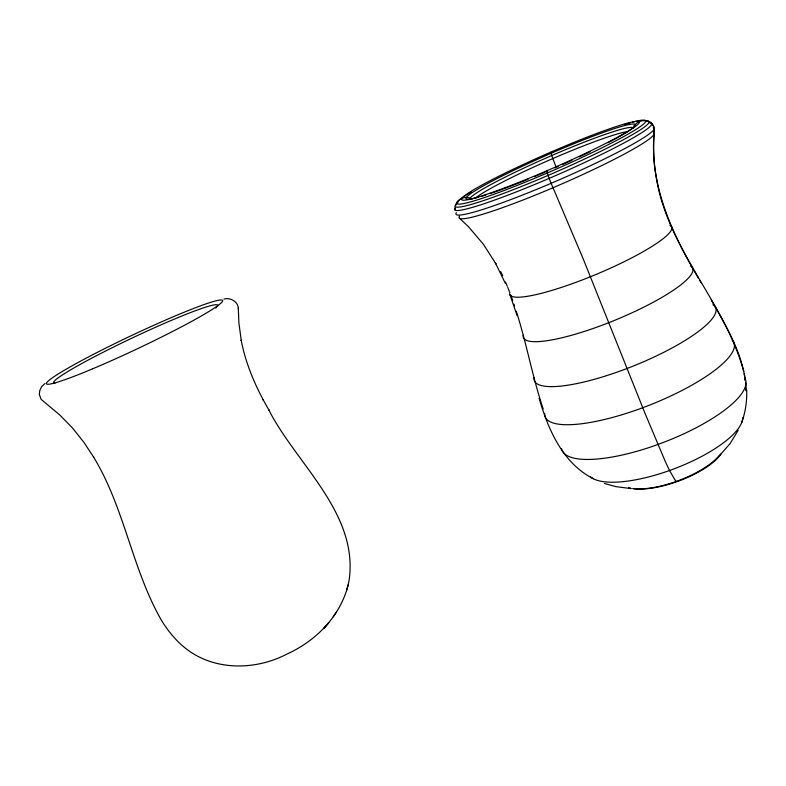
<?xml version="1.0" encoding="UTF-8"?>
<svg xmlns="http://www.w3.org/2000/svg" width="786" height="786" viewBox="0 0 786 786"><rect width="100%" height="100%" fill="white"/><g stroke="black" fill="none" stroke-linecap="round" stroke-linejoin="round"><path stroke-width="1.18" d="M746.7 390.19C747.044 401.174 745.482 412.11 741.729 422.455M44.979 383.509L41.57 386.732L39.801 390.475L39.3 394.336L41.147 399.386L59.667 414.89L72.587 428.095L83.876 442.302L93.77 457.364L93.426 456.833C124.414 507.442 131.881 568.317 161.091 619.692C169.805 634.145 181.409 647.291 196.333 655.504C224.207 670.763 259.351 668.503 287.047 654.021C317.18 640.413 342.735 613.807 349.043 580.648C359.055 513.356 296.116 463.917 268.566 409.496L268.93 410.135L263.015 399.534L263.359 400.143C253.347 381.269 245.163 361.246 241.194 340.191L241.273 340.711L238.915 323.075L238.296 308.102M346.508 590.699L348.139 584.912M632.818 128.413L633.388 126.978A8.155 7.781 -49.2 0 1 634.164 125.701L636.64 123.215A11.358 10.827 -48.7 0 1 638.144 122.233C642.86 119.462 649.963 120.15 652.911 125.141C653.844 126.526 654.286 128.197 654.306 129.867C653.225 145.145 653.225 160.57 655.996 175.691C666.823 248.592 724.663 301.745 743.762 371.356M738.162 430.286L730.155 443.481L719.78 455.32M333.254 616.794L336.428 612.039M223.912 299.063C230.249 297.206 238.119 301.569 238.374 308.554M631.138 488.607L615.723 486.603L604.375 483.459M645.601 120.612C651.486 121.073 655.485 127.086 654.178 132.716C649.246 184.956 672.315 234.081 698.253 277.88M593.391 478.772C562.756 463.219 548.117 429.5 539.117 398.168M471.718 199.202L469.193 197.866A7.565 7.496 77.5 0 0 467.857 197.532L464.624 197.561A10.523 10.434 75.2 0 0 463.013 197.944L459.81 199.556L457.157 202.012A11.535 11.436 74.9 0 0 455.114 208.054L455.487 210.412M459.476 218.243L468.25 226.466L483.449 244.348L495.917 263.86L495.308 262.809L505.427 283.51M547.184 171.053L547.007 170.817A11.652 0.698 68.2 0 0 546.85 170.709L547.262 172.989A12.763 0.766 68.2 0 0 549.149 178.383L550.229 181.153A8.872 0.531 68.2 0 0 551.114 183.325L551.605 184.484A21.242 1.258 68.2 0 0 553.02 187.716L583.379 259.301L644.677 412.512L664.966 460.734A77.382 4.205 68.8 0 0 669.544 470.509L675.921 481.553L675.646 480.344M551.369 152.916L550.74 152.268A10.012 0.511 68.2 0 0 550.809 152.671L552.833 158.546A151.285 6.976 68.3 0 0 556.144 167.28M699.687 280.347L701.132 282.813M711.202 299.957C725.675 325.266 741.414 351.224 745.325 380.65L744.244 373.704M500.741 271.612L502.696 275.758M505.516 282.036L507.284 286.281M507.727 287.342L509.829 292.697M510.821 295.33L512.727 300.606M509.77 294.249L517.109 315.608M513.946 304.143L514.545 305.911M543.195 408.966C532.407 376.907 526.64 343.423 516.274 311.227M745.894 389.61L745.56 382.9L745.875 390.721M632.514 122.174A103.133 8.391 -23.6 0 1 611.626 142.954A103.133 8.391 -23.6 0 1 488.813 196.078A103.133 8.391 -23.6 0 1 471.315 191.902M624.713 124.483A103.133 8.391 -23.6 0 1 630.49 122.744M478.586 197.178A92.306 7.467 -23.6 0 1 501.841 176.172A92.306 7.467 -23.6 0 1 616.509 127.931A92.306 7.467 -23.6 0 1 607.942 142.757M590.178 151.678A92.306 7.467 -23.6 0 1 579.272 156.876M572.012 160.236A92.306 7.467 -23.6 0 1 562.442 164.579M558.129 166.494A92.306 7.467 -23.6 0 1 554.877 167.929M545.13 172.154A92.306 7.467 -23.6 0 1 534.421 176.663M528.123 179.257A92.306 7.467 -23.6 0 1 490.091 193.602M485.876 194.987A92.306 7.467 -23.6 0 1 482.034 196.176M469.861 199.467A89.064 7.359 -23.6 0 1 550.269 156.178A89.064 7.359 -23.6 0 1 633.064 128.491M474.94 198.514A86.902 7.408 -23.6 0 1 548.215 160.56A86.902 7.408 -23.6 0 1 627.817 131.508M649.649 122.822A107.535 9.167 -23.6 0 1 558.522 174.325A107.535 9.167 -23.6 0 1 455.114 208.054M645.247 121.083A105.688 8.774 -23.6 0 1 553.992 172.851A105.688 8.774 -23.6 0 1 458.012 202.582M719.396 455.232A53.841 18.383 -20.6 0 1 632.917 488.479M742.731 417.7A82.569 26.773 -20.8 0 1 676.186 468.034A82.569 26.773 -20.8 0 1 590.541 476.847M745.03 378.39A98.338 29.416 -21.1 0 1 663.03 442.577A98.338 29.416 -21.1 0 1 561.489 448.541M732.405 340.142A101.414 27.284 -21.5 0 1 648.204 405.645A101.414 27.284 -21.5 0 1 544.727 413.298M712.951 304.703A97.71 23.305 -21.9 0 1 635.481 365.156A97.71 23.305 -21.9 0 1 533.999 377.555M690.452 265.943A91.461 18.559 -22.3 0 1 616.607 319.519A91.461 18.559 -22.3 0 1 523.23 335.209M669.849 225.238A87.718 14.6 -22.7 0 1 600.632 272.496A87.718 14.6 -22.7 0 1 509.711 293.856M653.431 132.254A106.424 9.874 -23.5 0 1 558.767 185.27A106.424 9.874 -23.5 0 1 459.535 216.15M653.284 127.253A108.144 9.638 -23.5 0 1 556.989 180.79A108.144 9.638 -23.5 0 1 456.352 212.642M720.958 453.964A53.841 18.53 -20.3 0 1 682.081 479.745A53.841 18.53 -20.3 0 1 633.113 488.646M630.873 488.234A53.841 18.53 -20.3 0 1 628.721 487.654M54.892 383.273A90.763 6.887 -25.3 0 1 131.596 338.294A90.763 6.887 -25.3 0 1 217.594 306.059M216.602 307.267A90.763 6.887 -25.3 0 1 215.806 308.014M328.676 622.817L323.999 628.22L328.676 622.817M504.71 187.854A96.983 7.772 -23.6 0 0 639.352 122.262A96.983 7.772 -23.6 0 0 507.304 172.055A96.983 7.772 -23.6 0 0 504.71 187.854M92.62 368.821A97.415 7.221 -25.3 0 0 222.654 300.517A97.415 7.221 -25.3 0 0 88.435 356.962A97.415 7.221 -25.3 0 0 92.62 368.821"/></g></svg>
